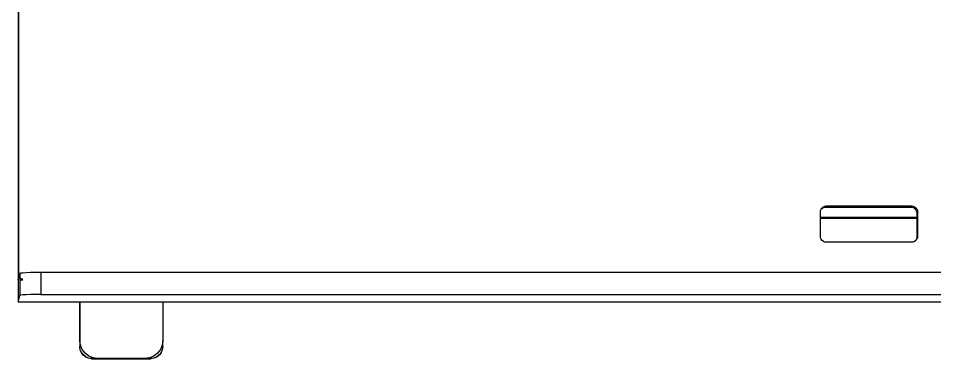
# Model space of a CAD drawing. Extents: x -4.2 to 4.2, y -5.7 to 5.7.
# Drawn here: x 0.285 to 0.882, y 1.099 to 1.321 of the extents above; entities that cross this region are included whole.
import ezdxf

# ---------------------------------------------------------------- set-up
doc = ezdxf.new("R2010")
doc.units = 0
doc.layers.get('0').update_dxf_attribs({"linetype": 'CONTINUOUS'})

msp = doc.modelspace()

# ---------------------------------------------------------------- linework, layer by layer
for p, q in [((0.28528, 1.70656), (0.28528, 1.15032)), ((0.28546, 1.70762), (0.28546, 1.15104)), ((0.808, 1.19459), (0.80813, 1.19562)), ((0.808, 1.19092), (0.808, 1.19459)), ((0.80813, 1.19562), (0.80845, 1.19638)), ((0.80845, 1.19638), (0.80865, 1.19664)), ((0.80845, 1.19638), (0.80853, 1.19657)), ((0.80853, 1.19657), (0.80915, 1.19738)), ((0.80865, 1.19664), (0.80947, 1.19727)), ((0.80915, 1.19738), (0.80997, 1.19801)), ((0.80947, 1.19727), (0.81042, 1.19766)), ((0.80997, 1.19801), (0.81093, 1.19841)), ((0.81042, 1.19766), (0.81145, 1.1978)), ((0.81093, 1.19841), (0.81195, 1.19854)), ((0.81195, 1.19854), (0.81145, 1.1978)), ((0.81145, 1.1978), (0.86683, 1.1978)), ((0.81195, 1.19854), (0.86737, 1.19854)), ((0.86737, 1.19854), (0.86683, 1.1978)), ((0.86683, 1.1978), (0.86785, 1.19766)), ((0.86737, 1.19854), (0.8684, 1.19841)), ((0.86785, 1.19766), (0.86881, 1.19727)), ((0.8684, 1.19841), (0.86935, 1.19801)), ((0.86881, 1.19727), (0.86963, 1.19664)), ((0.86935, 1.19801), (0.87017, 1.19738)), ((0.86963, 1.19664), (0.87026, 1.19582)), ((0.87017, 1.19738), (0.8708, 1.19656)), ((0.87026, 1.19582), (0.87065, 1.19487)), ((0.87065, 1.19487), (0.87079, 1.19384)), ((0.87133, 1.19459), (0.87079, 1.19384)), ((0.8708, 1.19656), (0.87119, 1.19561)), ((0.87119, 1.19561), (0.87133, 1.19459)), ((0.87133, 1.19459), (0.87133, 1.17875)), ((0.87079, 1.19092), (0.808, 1.19092)), ((0.808, 1.19088), (0.808, 1.19092)), ((0.808, 1.19088), (0.87079, 1.19088)), ((0.808, 1.19021), (0.808, 1.19088)), ((0.87079, 1.19021), (0.808, 1.19021)), ((0.808, 1.17876), (0.808, 1.19021)), ((0.87079, 1.19384), (0.87079, 1.19092)), ((0.87079, 1.19092), (0.87079, 1.19088)), ((0.87079, 1.19088), (0.87079, 1.19021)), ((0.87079, 1.19021), (0.87079, 1.17802)), ((0.80813, 1.17773), (0.808, 1.17876)), ((0.80853, 1.17678), (0.80813, 1.17773)), ((0.80916, 1.17596), (0.80853, 1.17678)), ((0.87065, 1.17699), (0.87028, 1.1761)), ((0.8708, 1.17677), (0.87028, 1.1761)), ((0.87079, 1.17802), (0.87065, 1.17699)), ((0.87133, 1.17875), (0.87079, 1.17802)), ((0.87119, 1.17773), (0.8708, 1.17677)), ((0.87133, 1.17875), (0.87119, 1.17773)), ((0.80998, 1.17533), (0.80916, 1.17596)), ((0.81093, 1.17494), (0.80998, 1.17533)), ((0.81196, 1.1748), (0.81093, 1.17494)), ((0.86738, 1.1748), (0.81196, 1.1748)), ((0.8684, 1.17494), (0.86738, 1.1748)), ((0.86936, 1.17533), (0.8684, 1.17494)), ((0.87018, 1.17596), (0.86936, 1.17533)), ((0.87028, 1.1761), (0.87018, 1.17596)), ((0.28546, 1.15104), (0.2863, 1.15444)), ((0.2868, 1.15461), (0.2863, 1.15444)), ((0.2863, 1.15444), (0.2863, 1.14014)), ((0.28819, 1.15478), (0.2868, 1.15461)), ((0.29037, 1.15492), (0.28819, 1.15478)), ((0.2932, 1.15503), (0.29037, 1.15492)), ((0.29647, 1.1551), (0.2932, 1.15503)), ((0.29997, 1.15512), (0.29647, 1.1551)), ((1.3853, 1.15512), (0.29997, 1.15512)), ((0.29997, 1.15512), (0.29997, 1.14082)), ((0.28528, 1.15032), (0.28546, 1.15104)), ((0.28528, 1.15032), (0.28528, 1.13608)), ((0.2868, 1.15104), (0.28819, 1.15104)), ((0.2868, 1.15032), (0.28819, 1.15032)), ((0.29037, 1.14062), (0.28819, 1.14048)), ((0.2932, 1.14073), (0.29037, 1.14062)), ((0.29647, 1.14079), (0.2932, 1.14073)), ((0.29997, 1.14082), (0.29647, 1.14079)), ((0.29997, 1.14082), (1.3853, 1.14082)), ((0.28528, 1.13608), (0.2863, 1.14014)), ((0.28528, 1.13608), (0.32535, 1.13608)), ((0.2868, 1.14032), (0.2863, 1.14014)), ((0.28819, 1.14048), (0.2868, 1.14032)), ((0.32535, 1.13608), (0.3254, 1.11063)), ((0.32535, 1.13608), (0.3254, 1.13608)), ((0.3254, 1.11063), (0.3254, 1.13608)), ((0.3254, 1.13608), (0.37938, 1.13608)), ((0.37938, 1.13608), (0.37938, 1.11063)), ((0.37938, 1.13608), (1.26637, 1.13608)), ((0.3254, 1.11063), (0.32535, 1.11048)), ((0.32535, 1.11048), (0.3254, 1.10678)), ((0.3254, 1.10678), (0.32535, 1.10663)), ((0.32562, 1.10463), (0.32535, 1.10663)), ((0.32579, 1.10764), (0.3254, 1.11063)), ((0.32566, 1.10478), (0.3254, 1.10678)), ((0.32643, 1.10292), (0.32566, 1.10478)), ((0.32695, 1.10485), (0.32579, 1.10764)), ((0.32879, 1.10245), (0.32695, 1.10485)), ((0.37783, 1.10485), (0.376, 1.10245)), ((0.37899, 1.10764), (0.37783, 1.10485)), ((0.37938, 1.11063), (0.37899, 1.10764)), ((0.37912, 1.10478), (0.37907, 1.10463)), ((0.37938, 1.10678), (0.37912, 1.10478)), ((0.37938, 1.10678), (0.37938, 1.11063)), ((0.32639, 1.10277), (0.32562, 1.10463)), ((0.32761, 1.10118), (0.32639, 1.10277)), ((0.32766, 1.10132), (0.32643, 1.10292)), ((0.32921, 1.09995), (0.32761, 1.10118)), ((0.32925, 1.1001), (0.32766, 1.10132)), ((0.33118, 1.10061), (0.32879, 1.10245)), ((0.33107, 1.09918), (0.32921, 1.09995)), ((0.33111, 1.09933), (0.32925, 1.1001)), ((0.33306, 1.09892), (0.33107, 1.09918)), ((0.33311, 1.09906), (0.33111, 1.09933)), ((0.33397, 1.09946), (0.33118, 1.10061)), ((0.33311, 1.09906), (0.33306, 1.09892)), ((0.33306, 1.09892), (0.33692, 1.09892)), ((0.33311, 1.09906), (0.33697, 1.09906)), ((0.33697, 1.09906), (0.33397, 1.09946)), ((0.33697, 1.09906), (0.33692, 1.09892)), ((0.33692, 1.09892), (0.36777, 1.09892)), ((0.36782, 1.09906), (0.33697, 1.09906)), ((0.36782, 1.09906), (0.36777, 1.09892)), ((0.36777, 1.09892), (0.37162, 1.09892)), ((0.37081, 1.09946), (0.36782, 1.09906)), ((0.36782, 1.09906), (0.37167, 1.09906)), ((0.3736, 1.10061), (0.37081, 1.09946)), ((0.37362, 1.09918), (0.37162, 1.09892)), ((0.37167, 1.09906), (0.37162, 1.09892)), ((0.37367, 1.09933), (0.37167, 1.09906)), ((0.376, 1.10245), (0.3736, 1.10061)), ((0.37548, 1.09995), (0.37362, 1.09918)), ((0.37553, 1.1001), (0.37367, 1.09933)), ((0.37707, 1.10118), (0.37548, 1.09995)), ((0.37713, 1.10132), (0.37553, 1.1001)), ((0.3783, 1.10277), (0.37707, 1.10118)), ((0.37835, 1.10292), (0.37713, 1.10132)), ((0.37835, 1.10292), (0.3783, 1.10277)), ((0.37907, 1.10463), (0.37835, 1.10292))]:
    msp.add_line(p, q)

doc.saveas('drawing.dxf')
